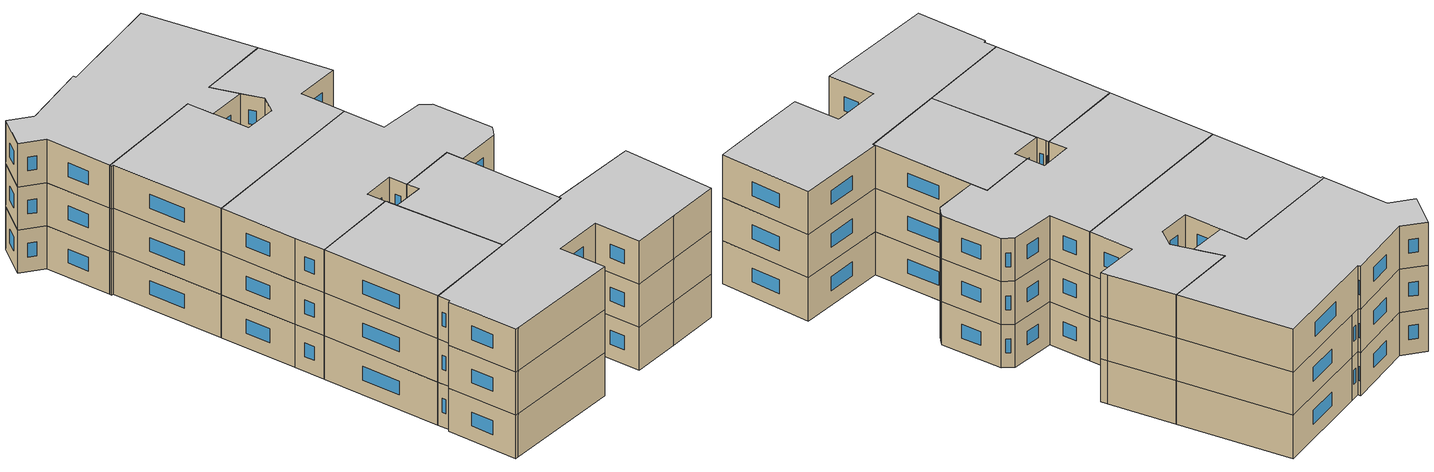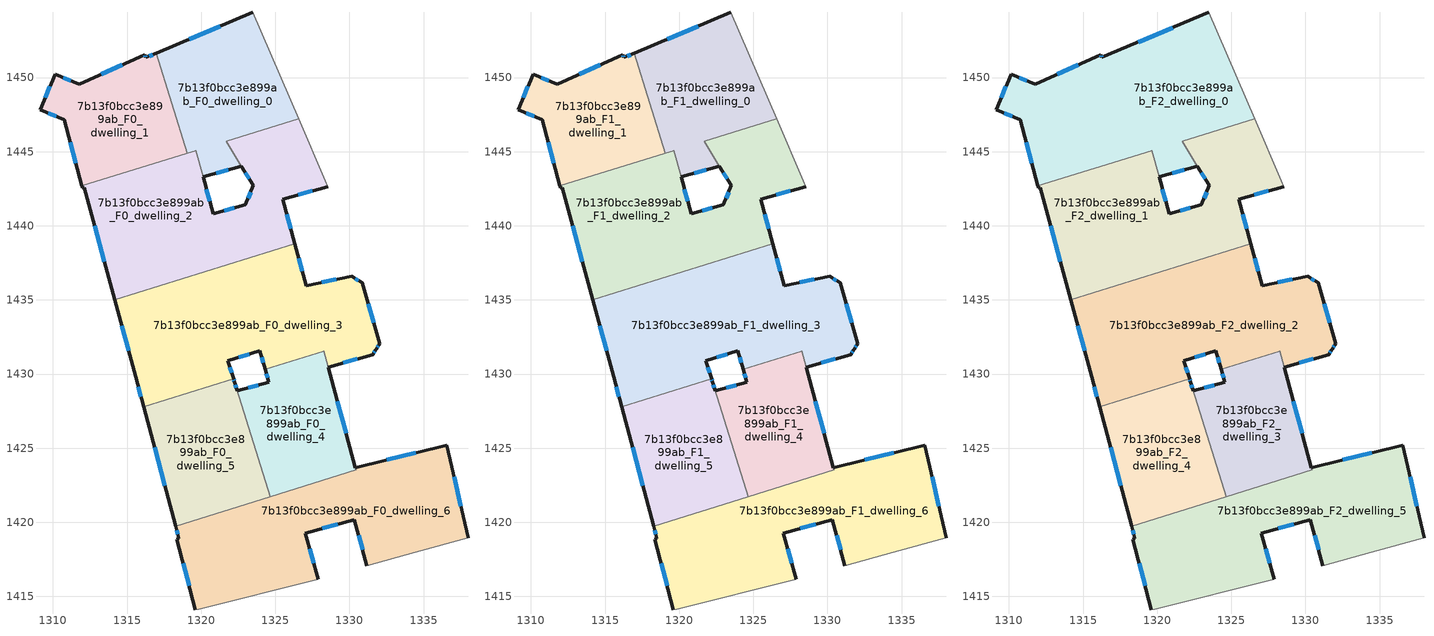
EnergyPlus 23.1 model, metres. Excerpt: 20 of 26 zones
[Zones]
7b13f0bcc3e899ab_F0_dwelling_0
 floor ground (EU_floor_Construction): 1323.49,1454.4 1326.57,1447.24 1321.69,1445.72 1322.71,1444.03 1320.13,1443.31 1319.64,1445.08 1319.06,1444.9 1316.97,1451.65 z0
 wall outside (EU_wall_Construction): 1323.49,1454.4 1316.97,1451.65 / 1320.13,1443.31 1322.71,1444.03 z0:3
 wall to 7b13f0bcc3e899ab_F0_dwelling_1 (EU_wall_Construction): 1316.97,1451.65 1319.06,1444.9 z0:3
 wall adiabatic (EU_wall_Construction): 1326.57,1447.24 1323.49,1454.4 z0:3
 wall to 7b13f0bcc3e899ab_F0_dwelling_2 (EU_wall_Construction): 1319.06,1444.9 1319.64,1445.08 1320.13,1443.31 / 1322.71,1444.03 1321.69,1445.72 1326.57,1447.24 z0:3
 window (EU_Window_Construction): 1321.27,1453.46 1319.19,1452.58 / 1321.01,1443.56 1321.83,1443.79 z1.02:1.98
7b13f0bcc3e899ab_F0_dwelling_1
 floor ground (EU_floor_Construction): 1316.97,1451.65 1319.06,1444.9 1311.94,1442.69 1310.77,1447.15 1309.13,1447.83 1310.15,1450.22 1311.77,1449.54 1316.19,1451.53 1316.27,1451.36 z0
 wall outside (EU_wall_Construction): 1316.97,1451.65 1316.27,1451.36 1316.19,1451.53 1311.77,1449.54 1310.15,1450.22 1309.13,1447.83 1310.77,1447.15 1311.94,1442.69 z0:3
 wall to 7b13f0bcc3e899ab_F0_dwelling_2 (EU_wall_Construction): 1311.94,1442.69 1319.06,1444.9 z0:3
 window (EU_Window_Construction): 1309.8,1449.41 1309.48,1448.64 / 1311.22,1449.77 1310.7,1449.99 / 1314.69,1450.85 1313.27,1450.22 / 1316.24,1451.42 1316.22,1451.47 / 1316.73,1451.55 1316.51,1451.45 / 1311.17,1445.63 1311.55,1444.21 / 1309.69,1447.6 1310.21,1447.38 z1.02:1.98
7b13f0bcc3e899ab_F0_dwelling_2
 floor ground (EU_floor_Construction): 1326.57,1447.24 1328.38,1443.02 1328.55,1442.63 1325.49,1441.81 1326.32,1438.78 1314.17,1435 1312.11,1442.58 1311.98,1442.55 1311.94,1442.69 1319.64,1445.08 1320.81,1440.83 1322.99,1441.42 1323.51,1442.72 1321.69,1445.72 z0
 wall outside (EU_wall_Construction): 1311.94,1442.69 1311.98,1442.55 1312.11,1442.58 1314.17,1435 / 1326.32,1438.78 1325.49,1441.81 1328.55,1442.63 / 1322.72,1444.03 1323.51,1442.72 1322.99,1441.42 1320.81,1440.83 1320.13,1443.31 z0:3
 wall adiabatic (EU_wall_Construction): 1328.55,1442.63 1328.38,1443.02 1326.57,1447.24 z0:3
 wall to 7b13f0bcc3e899ab_F0_dwelling_3 (EU_wall_Construction): 1314.17,1435 1326.32,1438.78 z0:3
 window (EU_Window_Construction): 1320.58,1441.67 1320.36,1442.46 / 1322.25,1441.22 1321.55,1441.03 / 1323.33,1442.28 1323.17,1441.87 / 1326.53,1442.09 1327.51,1442.35 / 1326.04,1439.81 1325.77,1440.78 / 1312.81,1440.01 1313.47,1437.58 / 1322.98,1443.58 1323.24,1443.17 z1.02:1.98
7b13f0bcc3e899ab_F0_dwelling_3
 floor ground (EU_floor_Construction): 1330.85,1436.15 1332.04,1432.05 1331.79,1431.67 1331.78,1431.64 1331.56,1431.31 1328.57,1430.46 1328.27,1431.56 1324.32,1430.33 1323.96,1431.56 1321.8,1430.89 1322.19,1429.67 1316.13,1427.78 1315.58,1429.83 1314.17,1435 1326.32,1438.78 1327.08,1435.96 1330.14,1436.6 z0
 wall outside (EU_wall_Construction): 1322.19,1429.67 1321.8,1430.89 1323.96,1431.56 1324.32,1430.33 / 1314.17,1435 1315.58,1429.83 1316.13,1427.78 / 1328.57,1430.46 1331.56,1431.31 1331.78,1431.64 1331.79,1431.67 1332.04,1432.05 1330.85,1436.15 1330.14,1436.6 1327.08,1435.96 1326.32,1438.78 z0:3
 wall to 7b13f0bcc3e899ab_F0_dwelling_4 (EU_wall_Construction): 1324.32,1430.33 1328.27,1431.56 1328.57,1430.46 z0:3
 wall to 7b13f0bcc3e899ab_F0_dwelling_5 (EU_wall_Construction): 1316.13,1427.78 1322.19,1429.67 z0:3
 window (EU_Window_Construction): 1324.08,1431.14 1324.2,1430.75 / 1322.54,1431.12 1323.23,1431.33 / 1322.06,1430.09 1321.94,1430.48 / 1315.77,1429.13 1315.94,1428.48 / 1314.65,1433.24 1315.1,1431.59 / 1326.82,1436.92 1326.58,1437.82 / 1329.1,1436.38 1328.13,1436.18 / 1330.61,1436.3 1330.38,1436.45 / 1331.64,1433.45 1331.26,1434.76 / 1331.88,1431.8 1331.96,1431.92 / 1331.64,1431.43 1331.71,1431.53 / 1329.59,1430.75 1330.54,1431.02 z1.02:1.98
7b13f0bcc3e899ab_F0_dwelling_4
 floor ground (EU_floor_Construction): 1328.27,1431.56 1330.41,1423.7 1330.44,1423.54 1324.66,1421.74 1322.25,1429.51 1322.45,1428.88 1324.57,1429.46 1324.32,1430.33 z0
 wall outside (EU_wall_Construction): 1324.32,1430.33 1324.57,1429.46 1322.45,1428.88 1322.25,1429.51 / 1330.41,1423.7 1328.57,1430.46 z0:3
 wall to 7b13f0bcc3e899ab_F0_dwelling_6 (EU_wall_Construction): 1324.66,1421.74 1330.44,1423.54 1330.4,1423.69 z0:3
 wall to 7b13f0bcc3e899ab_F0_dwelling_5 (EU_wall_Construction): 1322.25,1429.51 1324.66,1421.74 z0:3
 window (EU_Window_Construction): 1322.38,1429.09 1322.32,1429.29 / 1323.85,1429.26 1323.17,1429.08 / 1324.4,1430.03 1324.48,1429.76 / 1329.78,1426 1329.19,1428.16 z1.02:1.98
7b13f0bcc3e899ab_F0_dwelling_5
 floor ground (EU_floor_Construction): 1322.25,1429.51 1324.66,1421.74 1318.28,1419.75 1316.13,1427.78 1322.19,1429.67 z0
 wall outside (EU_wall_Construction): 1322.25,1429.51 1322.19,1429.67 / 1316.13,1427.78 1318.28,1419.75 z0:3
 wall to 7b13f0bcc3e899ab_F0_dwelling_6 (EU_wall_Construction): 1318.28,1419.75 1324.66,1421.74 z0:3
 window (EU_Window_Construction): 1322.23,1429.56 1322.21,1429.61 / 1316.86,1425.05 1317.55,1422.48 z1.02:1.98
7b13f0bcc3e899ab_F0_dwelling_6
 floor ground (EU_floor_Construction): 1336.57,1425.2 1338,1418.96 1334.45,1417.98 1331.17,1417.08 1330.33,1420.18 1327.04,1419.28 1327.89,1416.17 1319.85,1414.15 1319.62,1414.12 1318.37,1418.84 1318.5,1418.92 1318.28,1419.75 1330.44,1423.54 1330.41,1423.7 z0
 wall outside (EU_wall_Construction): 1327.89,1416.17 1327.04,1419.28 1330.33,1420.18 1331.17,1417.08 / 1318.28,1419.75 1318.5,1418.92 1318.37,1418.84 1319.62,1414.12 / 1338,1418.96 1336.57,1425.2 1330.41,1423.7 z0:3
 wall adiabatic (EU_wall_Construction): 1319.62,1414.12 1319.85,1414.15 1327.89,1416.17 / 1331.17,1417.08 1334.45,1417.98 1338,1418.96 z0:3
 window (EU_Window_Construction): 1327.6,1417.23 1327.33,1418.22 / 1318.79,1417.24 1319.19,1415.72 / 1318.36,1419.47 1318.43,1419.2 / 1334.47,1424.69 1332.5,1424.21 / 1337.51,1421.08 1337.06,1423.08 / 1330.62,1419.13 1330.89,1418.14 / 1328.16,1419.59 1329.21,1419.88 z1.02:1.98
7b13f0bcc3e899ab_F1_dwelling_0
 floor to 7b13f0bcc3e899ab_F0_dwelling_0 (EU_floor_Construction): 1323.49,1454.4 1326.57,1447.24 1321.69,1445.72 1322.71,1444.03 1320.13,1443.31 1319.64,1445.08 1319.06,1444.9 1316.97,1451.65 z3
 wall outside (EU_wall_Construction): 1323.49,1454.4 1316.97,1451.65 / 1320.13,1443.31 1322.71,1444.03 z3:6
 wall to 7b13f0bcc3e899ab_F1_dwelling_1 (EU_wall_Construction): 1316.97,1451.65 1319.06,1444.9 z3:6
 wall adiabatic (EU_wall_Construction): 1326.57,1447.24 1323.49,1454.4 z3:6
 wall to 7b13f0bcc3e899ab_F1_dwelling_2 (EU_wall_Construction): 1319.06,1444.9 1319.64,1445.08 1320.13,1443.31 / 1322.71,1444.03 1321.69,1445.72 1326.57,1447.24 z3:6
 window (EU_Window_Construction): 1321.27,1453.46 1319.19,1452.58 / 1321.01,1443.56 1321.83,1443.79 z4.02:4.98
7b13f0bcc3e899ab_F1_dwelling_1
 floor to 7b13f0bcc3e899ab_F0_dwelling_1 (EU_floor_Construction): 1316.97,1451.65 1319.06,1444.9 1311.94,1442.69 1310.77,1447.15 1309.13,1447.83 1310.15,1450.22 1311.77,1449.54 1316.19,1451.53 1316.27,1451.36 z3
 wall outside (EU_wall_Construction): 1316.97,1451.65 1316.27,1451.36 1316.19,1451.53 1311.77,1449.54 1310.15,1450.22 1309.13,1447.83 1310.77,1447.15 1311.94,1442.69 z3:6
 wall to 7b13f0bcc3e899ab_F1_dwelling_2 (EU_wall_Construction): 1311.94,1442.69 1319.06,1444.9 z3:6
 window (EU_Window_Construction): 1309.8,1449.41 1309.48,1448.64 / 1311.22,1449.77 1310.7,1449.99 / 1314.69,1450.85 1313.27,1450.22 / 1316.24,1451.42 1316.22,1451.47 / 1316.73,1451.55 1316.51,1451.45 / 1311.17,1445.63 1311.55,1444.21 / 1309.69,1447.6 1310.21,1447.38 z4.02:4.98
7b13f0bcc3e899ab_F1_dwelling_2
 floor to 7b13f0bcc3e899ab_F0_dwelling_2 (EU_floor_Construction): 1326.57,1447.24 1328.38,1443.02 1328.55,1442.63 1325.49,1441.81 1326.32,1438.78 1314.17,1435 1312.11,1442.58 1311.98,1442.55 1311.94,1442.69 1319.64,1445.08 1320.13,1443.31 1320.81,1440.83 1322.99,1441.42 1323.51,1442.72 1321.69,1445.72 z3
 wall outside (EU_wall_Construction): 1311.94,1442.69 1311.98,1442.55 1312.11,1442.58 1314.17,1435 / 1326.32,1438.78 1325.49,1441.81 1328.55,1442.63 / 1322.72,1444.03 1323.51,1442.72 1322.99,1441.42 1320.81,1440.83 1320.13,1443.31 z3:6
 wall adiabatic (EU_wall_Construction): 1328.55,1442.63 1328.38,1443.02 1326.57,1447.24 z3:6
 wall to 7b13f0bcc3e899ab_F1_dwelling_3 (EU_wall_Construction): 1314.17,1435 1326.32,1438.78 z3:6
 window (EU_Window_Construction): 1320.58,1441.67 1320.36,1442.46 / 1322.25,1441.22 1321.55,1441.03 / 1323.33,1442.28 1323.17,1441.87 / 1326.53,1442.09 1327.51,1442.35 / 1326.04,1439.81 1325.77,1440.78 / 1312.81,1440.01 1313.47,1437.58 / 1322.98,1443.58 1323.24,1443.17 z4.02:4.98
7b13f0bcc3e899ab_F1_dwelling_3
 floor to 7b13f0bcc3e899ab_F0_dwelling_3 (EU_floor_Construction): 1330.85,1436.15 1332.04,1432.05 1331.79,1431.67 1331.78,1431.64 1331.56,1431.31 1328.57,1430.46 1328.27,1431.56 1324.32,1430.33 1323.96,1431.56 1321.8,1430.89 1322.19,1429.67 1316.13,1427.78 1315.58,1429.83 1314.17,1435 1326.32,1438.78 1327.08,1435.96 1330.14,1436.6 z3
 wall outside (EU_wall_Construction): 1322.19,1429.67 1321.8,1430.89 1323.96,1431.56 1324.32,1430.33 / 1314.17,1435 1315.58,1429.83 1316.13,1427.78 / 1328.57,1430.46 1331.56,1431.31 1331.78,1431.64 1331.79,1431.67 1332.04,1432.05 1330.85,1436.15 1330.14,1436.6 1327.08,1435.96 1326.32,1438.78 z3:6
 wall to 7b13f0bcc3e899ab_F1_dwelling_4 (EU_wall_Construction): 1324.32,1430.33 1328.27,1431.56 1328.57,1430.46 z3:6
 wall to 7b13f0bcc3e899ab_F1_dwelling_5 (EU_wall_Construction): 1316.13,1427.78 1322.19,1429.67 z3:6
 window (EU_Window_Construction): 1324.08,1431.14 1324.2,1430.75 / 1322.54,1431.12 1323.23,1431.33 / 1322.06,1430.09 1321.94,1430.48 / 1315.77,1429.13 1315.94,1428.48 / 1314.65,1433.24 1315.1,1431.59 / 1326.82,1436.92 1326.58,1437.82 / 1329.1,1436.38 1328.13,1436.18 / 1330.61,1436.3 1330.38,1436.45 / 1331.64,1433.45 1331.26,1434.76 / 1331.88,1431.8 1331.96,1431.92 / 1331.64,1431.43 1331.71,1431.53 / 1329.59,1430.75 1330.54,1431.02 z4.02:4.98
7b13f0bcc3e899ab_F1_dwelling_4
 floor to 7b13f0bcc3e899ab_F0_dwelling_4 (EU_floor_Construction): 1328.27,1431.56 1330.41,1423.7 1330.44,1423.54 1324.66,1421.74 1322.25,1429.51 1322.45,1428.88 1324.57,1429.46 1324.32,1430.33 z3
 wall outside (EU_wall_Construction): 1324.32,1430.33 1324.57,1429.46 1322.45,1428.88 1322.25,1429.51 / 1330.41,1423.7 1328.57,1430.46 z3:6
 wall to 7b13f0bcc3e899ab_F1_dwelling_6 (EU_wall_Construction): 1324.66,1421.74 1330.44,1423.54 1330.4,1423.69 z3:6
 wall to 7b13f0bcc3e899ab_F1_dwelling_5 (EU_wall_Construction): 1322.25,1429.51 1324.66,1421.74 z3:6
 window (EU_Window_Construction): 1322.38,1429.09 1322.32,1429.29 / 1323.85,1429.26 1323.17,1429.08 / 1324.4,1430.03 1324.48,1429.76 / 1329.78,1426 1329.19,1428.16 z4.02:4.98
7b13f0bcc3e899ab_F1_dwelling_5
 floor to 7b13f0bcc3e899ab_F0_dwelling_5 (EU_floor_Construction): 1322.25,1429.51 1324.66,1421.74 1318.28,1419.75 1316.13,1427.78 1322.19,1429.67 z3
 wall outside (EU_wall_Construction): 1322.25,1429.51 1322.19,1429.67 / 1316.13,1427.78 1318.28,1419.75 z3:6
 wall to 7b13f0bcc3e899ab_F1_dwelling_6 (EU_wall_Construction): 1318.28,1419.75 1324.66,1421.74 z3:6
 window (EU_Window_Construction): 1322.23,1429.56 1322.21,1429.61 / 1316.86,1425.05 1317.55,1422.48 z4.02:4.98
7b13f0bcc3e899ab_F1_dwelling_6
 floor to 7b13f0bcc3e899ab_F0_dwelling_6 (EU_floor_Construction): 1336.57,1425.2 1338,1418.96 1334.45,1417.98 1331.17,1417.08 1330.33,1420.18 1327.04,1419.28 1327.89,1416.17 1319.85,1414.15 1319.62,1414.12 1318.37,1418.84 1318.5,1418.92 1318.28,1419.75 1330.44,1423.54 1330.41,1423.7 z3
 wall outside (EU_wall_Construction): 1327.89,1416.17 1327.04,1419.28 1330.33,1420.18 1331.17,1417.08 / 1318.28,1419.75 1318.5,1418.92 1318.37,1418.84 1319.62,1414.12 / 1338,1418.96 1336.57,1425.2 1330.41,1423.7 z3:6
 wall adiabatic (EU_wall_Construction): 1319.62,1414.12 1319.85,1414.15 1327.89,1416.17 / 1331.17,1417.08 1334.45,1417.98 1338,1418.96 z3:6
 window (EU_Window_Construction): 1327.6,1417.23 1327.33,1418.22 / 1318.79,1417.24 1319.19,1415.72 / 1318.36,1419.47 1318.43,1419.2 / 1334.47,1424.69 1332.5,1424.21 / 1337.51,1421.08 1337.06,1423.08 / 1330.62,1419.13 1330.89,1418.14 / 1328.16,1419.59 1329.21,1419.88 z4.02:4.98
7b13f0bcc3e899ab_F2_dwelling_0
 floor to 7b13f0bcc3e899ab_F1_dwelling_0 (EU_floor_Construction): 1323.49,1454.4 1326.57,1447.24 1321.69,1445.72 1322.71,1444.03 1320.13,1443.31 1319.64,1445.08 1319.06,1444.9 1316.97,1451.65 z6
 floor to 7b13f0bcc3e899ab_F1_dwelling_1 (EU_floor_Construction): 1316.97,1451.65 1319.06,1444.9 1311.94,1442.69 1310.77,1447.15 1309.13,1447.83 1310.15,1450.22 1311.77,1449.54 1316.19,1451.53 1316.27,1451.36 z6
 wall outside (EU_wall_Construction): 1323.49,1454.4 1316.27,1451.36 1316.19,1451.53 1311.77,1449.54 1310.15,1450.22 1309.13,1447.83 1310.77,1447.15 1311.94,1442.69 / 1320.13,1443.31 1322.71,1444.03 z6:9
 wall adiabatic (EU_wall_Construction): 1326.57,1447.24 1323.49,1454.4 z6:9
 wall to 7b13f0bcc3e899ab_F2_dwelling_1 (EU_wall_Construction): 1311.94,1442.69 1319.64,1445.08 1320.13,1443.31 / 1322.71,1444.03 1321.69,1445.72 1326.57,1447.24 z6:9
 window (EU_Window_Construction): 1311.17,1445.63 1311.55,1444.21 / 1309.69,1447.6 1310.21,1447.38 / 1309.8,1449.41 1309.48,1448.64 / 1311.22,1449.77 1310.7,1449.99 / 1314.69,1450.85 1313.27,1450.22 / 1316.24,1451.42 1316.22,1451.47 / 1321.04,1453.36 1318.73,1452.39 / 1321.01,1443.56 1321.83,1443.79 z7.02:7.98
 ceiling to 7b13f0bcc3e899ab_F3_dwelling_0 (EU_floor_Construction): 1322.71,1444.03 1321.69,1445.72 1326.57,1447.24 1323.49,1454.4 1316.27,1451.36 1316.19,1451.53 1311.77,1449.54 1310.15,1450.22 1309.13,1447.83 1310.77,1447.15 1311.94,1442.69 1319.64,1445.08 1320.13,1443.31 z9
7b13f0bcc3e899ab_F2_dwelling_1
 floor to 7b13f0bcc3e899ab_F1_dwelling_2 (EU_floor_Construction): 1326.57,1447.24 1328.38,1443.02 1328.55,1442.63 1325.49,1441.81 1326.32,1438.78 1314.17,1435 1312.11,1442.58 1311.98,1442.55 1311.94,1442.69 1319.64,1445.08 1320.81,1440.83 1322.99,1441.42 1323.51,1442.72 1321.69,1445.72 z6
 wall outside (EU_wall_Construction): 1311.94,1442.69 1311.98,1442.55 1312.11,1442.58 1314.17,1435 / 1326.32,1438.78 1325.49,1441.81 1328.55,1442.63 / 1322.72,1444.03 1323.51,1442.72 1322.99,1441.42 1320.81,1440.83 1320.13,1443.31 z6:9
 wall adiabatic (EU_wall_Construction): 1328.55,1442.63 1328.38,1443.02 1326.57,1447.24 z6:9
 wall to 7b13f0bcc3e899ab_F2_dwelling_2 (EU_wall_Construction): 1314.17,1435 1326.32,1438.78 z6:9
 window (EU_Window_Construction): 1320.58,1441.67 1320.36,1442.46 / 1322.25,1441.22 1321.55,1441.03 / 1323.33,1442.28 1323.17,1441.87 / 1326.53,1442.09 1327.51,1442.35 / 1326.04,1439.81 1325.77,1440.78 / 1312.81,1440.01 1313.47,1437.58 / 1322.98,1443.58 1323.24,1443.17 z7.02:7.98
 ceiling to 7b13f0bcc3e899ab_F3_dwelling_1 (EU_floor_Construction): 1326.32,1438.78 1325.49,1441.81 1328.55,1442.63 1328.38,1443.02 1326.57,1447.24 1321.69,1445.72 1323.51,1442.72 1322.99,1441.42 1320.81,1440.83 1320.13,1443.31 1319.64,1445.08 1311.94,1442.69 1311.98,1442.55 1312.11,1442.58 1314.17,1435 z9
7b13f0bcc3e899ab_F2_dwelling_2
 floor to 7b13f0bcc3e899ab_F1_dwelling_3 (EU_floor_Construction): 1330.85,1436.15 1332.04,1432.05 1331.79,1431.67 1331.78,1431.64 1331.56,1431.31 1328.57,1430.46 1328.27,1431.56 1324.32,1430.33 1323.96,1431.56 1321.8,1430.89 1322.19,1429.67 1316.13,1427.78 1315.58,1429.83 1314.17,1435 1326.32,1438.78 1327.08,1435.96 1330.14,1436.6 z6
 wall outside (EU_wall_Construction): 1322.19,1429.67 1321.8,1430.89 1323.96,1431.56 1324.32,1430.33 / 1314.17,1435 1315.58,1429.83 1316.13,1427.78 / 1328.57,1430.46 1331.56,1431.31 1331.78,1431.64 1331.79,1431.67 1332.04,1432.05 1330.85,1436.15 1330.14,1436.6 1327.08,1435.96 1326.32,1438.78 z6:9
 wall to 7b13f0bcc3e899ab_F2_dwelling_3 (EU_wall_Construction): 1324.32,1430.33 1328.27,1431.56 1328.57,1430.46 z6:9
 wall to 7b13f0bcc3e899ab_F2_dwelling_4 (EU_wall_Construction): 1316.13,1427.78 1322.19,1429.67 z6:9
 window (EU_Window_Construction): 1324.08,1431.14 1324.2,1430.75 / 1322.54,1431.12 1323.23,1431.33 / 1322.06,1430.09 1321.94,1430.48 / 1315.77,1429.13 1315.94,1428.48 / 1314.65,1433.24 1315.1,1431.59 / 1326.82,1436.92 1326.58,1437.82 / 1329.1,1436.38 1328.13,1436.18 / 1330.61,1436.3 1330.38,1436.45 / 1331.64,1433.45 1331.26,1434.76 / 1331.88,1431.8 1331.96,1431.92 / 1331.64,1431.43 1331.71,1431.53 / 1329.59,1430.75 1330.54,1431.02 z7.02:7.98
 ceiling to 7b13f0bcc3e899ab_F3_dwelling_2 (EU_floor_Construction): 1331.56,1431.31 1331.78,1431.64 1331.79,1431.67 1332.04,1432.05 1330.85,1436.15 1330.14,1436.6 1327.08,1435.96 1326.32,1438.78 1314.17,1435 1315.58,1429.83 1316.13,1427.78 1322.19,1429.67 1321.8,1430.89 1323.96,1431.56 1324.32,1430.33 1328.27,1431.56 1328.57,1430.46 z9
7b13f0bcc3e899ab_F2_dwelling_3
 floor to 7b13f0bcc3e899ab_F1_dwelling_4 (EU_floor_Construction): 1328.27,1431.56 1330.4,1423.69 1330.44,1423.54 1324.66,1421.74 1322.25,1429.51 1322.45,1428.88 1324.57,1429.46 1324.32,1430.33 z6
 wall outside (EU_wall_Construction): 1324.32,1430.33 1324.57,1429.46 1322.45,1428.88 1322.25,1429.51 / 1330.41,1423.7 1328.57,1430.46 z6:9
 wall to 7b13f0bcc3e899ab_F2_dwelling_5 (EU_wall_Construction): 1324.66,1421.74 1330.44,1423.54 1330.4,1423.69 z6:9
 wall to 7b13f0bcc3e899ab_F2_dwelling_4 (EU_wall_Construction): 1322.25,1429.51 1324.66,1421.74 z6:9
 window (EU_Window_Construction): 1322.38,1429.09 1322.32,1429.29 / 1323.85,1429.26 1323.17,1429.08 / 1324.4,1430.03 1324.48,1429.76 / 1329.78,1426 1329.19,1428.16 z7.02:7.98
 ceiling to 7b13f0bcc3e899ab_F3_dwelling_3 (EU_floor_Construction): 1330.44,1423.54 1330.41,1423.7 1328.27,1431.56 1324.32,1430.33 1324.57,1429.46 1322.45,1428.88 1322.25,1429.51 1324.66,1421.74 z9
7b13f0bcc3e899ab_F2_dwelling_4
 floor to 7b13f0bcc3e899ab_F1_dwelling_5 (EU_floor_Construction): 1322.25,1429.51 1324.66,1421.74 1318.28,1419.75 1316.13,1427.78 1322.19,1429.67 z6
 wall outside (EU_wall_Construction): 1322.25,1429.51 1322.19,1429.67 / 1316.13,1427.78 1318.28,1419.75 z6:9
 wall to 7b13f0bcc3e899ab_F2_dwelling_5 (EU_wall_Construction): 1318.28,1419.75 1324.66,1421.74 z6:9
 window (EU_Window_Construction): 1322.23,1429.56 1322.21,1429.61 / 1316.86,1425.05 1317.55,1422.48 z7.02:7.98
 ceiling to 7b13f0bcc3e899ab_F3_dwelling_4 (EU_floor_Construction): 1324.66,1421.74 1322.25,1429.51 1322.19,1429.67 1316.13,1427.78 1318.28,1419.75 z9
7b13f0bcc3e899ab_F2_dwelling_5
 floor to 7b13f0bcc3e899ab_F1_dwelling_6 (EU_floor_Construction): 1336.57,1425.2 1338,1418.96 1334.45,1417.98 1331.17,1417.08 1330.33,1420.18 1327.04,1419.28 1327.89,1416.17 1319.85,1414.15 1319.62,1414.12 1318.37,1418.84 1318.5,1418.92 1318.28,1419.75 1330.44,1423.54 1330.41,1423.7 z6
 wall outside (EU_wall_Construction): 1327.89,1416.17 1327.04,1419.28 1330.33,1420.18 1331.17,1417.08 / 1318.28,1419.75 1318.5,1418.92 1318.37,1418.84 1319.62,1414.12 / 1338,1418.96 1336.57,1425.2 1330.41,1423.7 z6:9
 wall adiabatic (EU_wall_Construction): 1319.62,1414.12 1319.85,1414.15 1327.89,1416.17 / 1331.17,1417.08 1334.45,1417.98 1338,1418.96 z6:9
 window (EU_Window_Construction): 1327.6,1417.23 1327.33,1418.22 / 1318.79,1417.24 1319.19,1415.72 / 1318.36,1419.47 1318.43,1419.2 / 1334.47,1424.69 1332.5,1424.21 / 1337.51,1421.08 1337.06,1423.08 / 1330.62,1419.13 1330.89,1418.14 / 1328.16,1419.59 1329.21,1419.88 z7.02:7.98
 ceiling to 7b13f0bcc3e899ab_F3_dwelling_5 (EU_floor_Construction): 1338,1418.96 1336.57,1425.2 1330.41,1423.7 1330.44,1423.54 1318.28,1419.75 1318.5,1418.92 1318.37,1418.84 1319.62,1414.12 1319.85,1414.15 1327.89,1416.17 1327.04,1419.28 1330.33,1420.18 1331.17,1417.08 1334.45,1417.98 z9
[Building]
EU S2 Campaign: North Axis=0; Terrain=City; Solar Distribution=FullExterior
[Site:Location]
Vienna: Latitude=48; Longitude=16.5; Time Zone=1; Elevation=183
[SizingPeriod:WeatherFileDays]
AnnualSizingPeriod: Begin Month=1; Begin Day of Month=1; End Month=12; End Day of Month=31; Day of Week for Start Day=Monday; Use Weather File Daylight Saving Period=No; Use Weather File Rain and Snow Indicators=No
[MATERIAL]
EU_InternalMass_Material: Roughness=MediumRough; Thickness=0.1; Conductivity=1; Density=1800; Specific Heat=900; Thermal Absorptance=0.9; Solar Absorptance=0.7; Visible Absorptance=0.7
[MATERIAL:NOMASS] Roughness=MediumRough; Thermal Absorptance=0.9; Solar Absorptance=0.7; Visible Absorptance=0.7
Name | Thermal Resistance
EU_wall_NoMass | 0.942466
EU_floor_NoMass | 0.66527
[WINDOWMATERIAL:SIMPLEGLAZINGSYSTEM]
EU_Window_SimpleGlazing: UFactor=2.03367; Solar Heat Gain Coefficient=0.65; Visible Transmittance=0.65
[CONSTRUCTION]
EU_wall_Construction: EU_wall_NoMass
EU_floor_Construction: EU_floor_NoMass
EU_Window_Construction: EU_Window_SimpleGlazing
EU_InternalMass_Construction: EU_InternalMass_Material
[ZONE] Type=1; Multiplier=1; Ceiling Height=autocalculate; Floor Area=autocalculate; Part of Total Floor Area=Yes
Name | Volume
7b13f0bcc3e899ab_F0_dwelling_0; 7b13f0bcc3e899ab_F1_dwelling_0 | 179.621
7b13f0bcc3e899ab_F2_dwelling_0 | 338.561
7b13f0bcc3e899ab_F0_dwelling_1; 7b13f0bcc3e899ab_F1_dwelling_1 | 158.934
7b13f0bcc3e899ab_F2_dwelling_1; 7b13f0bcc3e899ab_F0_dwelling_2 | 311.417
7b13f0bcc3e899ab_F1_dwelling_2 | 311.443
7b13f0bcc3e899ab_F2_dwelling_2; 7b13f0bcc3e899ab_F0_dwelling_3; 7b13f0bcc3e899ab_F1_dwelling_3 | 337.794
7b13f0bcc3e899ab_F2_dwelling_3; 7b13f0bcc3e899ab_F0_dwelling_4; 7b13f0bcc3e899ab_F1_dwelling_4 | 148.874
7b13f0bcc3e899ab_F2_dwelling_4; 7b13f0bcc3e899ab_F0_dwelling_5; 7b13f0bcc3e899ab_F1_dwelling_5 | 162.492
7b13f0bcc3e899ab_F2_dwelling_5; 7b13f0bcc3e899ab_F0_dwelling_6 | 325.823
7b13f0bcc3e899ab_F1_dwelling_6 | 325.775
[INTERNALMASS] Construction=EU_InternalMass_Construction
Name | Zone or ZoneList | Surface Area
7b13f0bcc3e899ab_F0_dwelling_0_EU_InternalMass | 7b13f0bcc3e899ab_F0_dwelling_0 | 59.8739
7b13f0bcc3e899ab_F0_dwelling_1_EU_InternalMass | 7b13f0bcc3e899ab_F0_dwelling_1 | 52.9776
7b13f0bcc3e899ab_F0_dwelling_2_EU_InternalMass | 7b13f0bcc3e899ab_F0_dwelling_2 | 103.815
7b13f0bcc3e899ab_F0_dwelling_3_EU_InternalMass | 7b13f0bcc3e899ab_F0_dwelling_3 | 112.598
7b13f0bcc3e899ab_F0_dwelling_4_EU_InternalMass | 7b13f0bcc3e899ab_F0_dwelling_4 | 49.6536
7b13f0bcc3e899ab_F0_dwelling_5_EU_InternalMass | 7b13f0bcc3e899ab_F0_dwelling_5 | 54.1641
7b13f0bcc3e899ab_F0_dwelling_6_EU_InternalMass | 7b13f0bcc3e899ab_F0_dwelling_6 | 108.591
7b13f0bcc3e899ab_F1_dwelling_0_EU_InternalMass | 7b13f0bcc3e899ab_F1_dwelling_0 | 59.8739
7b13f0bcc3e899ab_F1_dwelling_1_EU_InternalMass | 7b13f0bcc3e899ab_F1_dwelling_1 | 52.9776
7b13f0bcc3e899ab_F1_dwelling_2_EU_InternalMass | 7b13f0bcc3e899ab_F1_dwelling_2 | 103.815
7b13f0bcc3e899ab_F1_dwelling_3_EU_InternalMass | 7b13f0bcc3e899ab_F1_dwelling_3 | 112.598
7b13f0bcc3e899ab_F1_dwelling_4_EU_InternalMass | 7b13f0bcc3e899ab_F1_dwelling_4 | 49.6536
7b13f0bcc3e899ab_F1_dwelling_5_EU_InternalMass | 7b13f0bcc3e899ab_F1_dwelling_5 | 54.1641
7b13f0bcc3e899ab_F1_dwelling_6_EU_InternalMass | 7b13f0bcc3e899ab_F1_dwelling_6 | 108.591
7b13f0bcc3e899ab_F2_dwelling_0_EU_InternalMass | 7b13f0bcc3e899ab_F2_dwelling_0 | 112.853
7b13f0bcc3e899ab_F2_dwelling_1_EU_InternalMass | 7b13f0bcc3e899ab_F2_dwelling_1 | 103.815
7b13f0bcc3e899ab_F2_dwelling_2_EU_InternalMass | 7b13f0bcc3e899ab_F2_dwelling_2 | 112.598
7b13f0bcc3e899ab_F2_dwelling_3_EU_InternalMass | 7b13f0bcc3e899ab_F2_dwelling_3 | 49.6536
7b13f0bcc3e899ab_F2_dwelling_4_EU_InternalMass | 7b13f0bcc3e899ab_F2_dwelling_4 | 54.1641
7b13f0bcc3e899ab_F2_dwelling_5_EU_InternalMass | 7b13f0bcc3e899ab_F2_dwelling_5 | 108.591
[OTHEREQUIPMENT] Fuel Type=Electricity; Design Level Calculation Method=Watts/Area; Power per Zone Floor Area=1; Fraction Latent=0; Fraction Radiant=0; Fraction Lost=0; Carbon Dioxide Generation Rate=0; EndUse Subcategory=EU_Step8_InternalGains
Name | Zone or ZoneList or Space or SpaceList | Schedule
EU_Step8_InternalGain_7b13f0bcc3e899ab_F0_dwelling_0_f000 | 7b13f0bcc3e899ab_F0_dwelling_0 | EU_Step8_GainSchedule_7b13f0bcc3e899ab_F0_dwelling_0_f000
EU_Step8_InternalGain_7b13f0bcc3e899ab_F0_dwelling_1_f000 | 7b13f0bcc3e899ab_F0_dwelling_1 | EU_Step8_GainSchedule_7b13f0bcc3e899ab_F0_dwelling_1_f000
EU_Step8_InternalGain_7b13f0bcc3e899ab_F0_dwelling_2_f000 | 7b13f0bcc3e899ab_F0_dwelling_2 | EU_Step8_GainSchedule_7b13f0bcc3e899ab_F0_dwelling_2_f000
EU_Step8_InternalGain_7b13f0bcc3e899ab_F0_dwelling_3_f000 | 7b13f0bcc3e899ab_F0_dwelling_3 | EU_Step8_GainSchedule_7b13f0bcc3e899ab_F0_dwelling_3_f000
EU_Step8_InternalGain_7b13f0bcc3e899ab_F0_dwelling_4_f000 | 7b13f0bcc3e899ab_F0_dwelling_4 | EU_Step8_GainSchedule_7b13f0bcc3e899ab_F0_dwelling_4_f000
EU_Step8_InternalGain_7b13f0bcc3e899ab_F0_dwelling_5_f000 | 7b13f0bcc3e899ab_F0_dwelling_5 | EU_Step8_GainSchedule_7b13f0bcc3e899ab_F0_dwelling_5_f000
EU_Step8_InternalGain_7b13f0bcc3e899ab_F0_dwelling_6_f000 | 7b13f0bcc3e899ab_F0_dwelling_6 | EU_Step8_GainSchedule_7b13f0bcc3e899ab_F0_dwelling_6_f000
EU_Step8_InternalGain_7b13f0bcc3e899ab_F1_dwelling_0_f000 | 7b13f0bcc3e899ab_F1_dwelling_0 | EU_Step8_GainSchedule_7b13f0bcc3e899ab_F1_dwelling_0_f000
EU_Step8_InternalGain_7b13f0bcc3e899ab_F1_dwelling_1_f000 | 7b13f0bcc3e899ab_F1_dwelling_1 | EU_Step8_GainSchedule_7b13f0bcc3e899ab_F1_dwelling_1_f000
EU_Step8_InternalGain_7b13f0bcc3e899ab_F1_dwelling_2_f000 | 7b13f0bcc3e899ab_F1_dwelling_2 | EU_Step8_GainSchedule_7b13f0bcc3e899ab_F1_dwelling_2_f000
EU_Step8_InternalGain_7b13f0bcc3e899ab_F1_dwelling_3_f000 | 7b13f0bcc3e899ab_F1_dwelling_3 | EU_Step8_GainSchedule_7b13f0bcc3e899ab_F1_dwelling_3_f000
EU_Step8_InternalGain_7b13f0bcc3e899ab_F1_dwelling_4_f000 | 7b13f0bcc3e899ab_F1_dwelling_4 | EU_Step8_GainSchedule_7b13f0bcc3e899ab_F1_dwelling_4_f000
EU_Step8_InternalGain_7b13f0bcc3e899ab_F1_dwelling_5_f000 | 7b13f0bcc3e899ab_F1_dwelling_5 | EU_Step8_GainSchedule_7b13f0bcc3e899ab_F1_dwelling_5_f000
EU_Step8_InternalGain_7b13f0bcc3e899ab_F1_dwelling_6_f000 | 7b13f0bcc3e899ab_F1_dwelling_6 | EU_Step8_GainSchedule_7b13f0bcc3e899ab_F1_dwelling_6_f000
EU_Step8_InternalGain_7b13f0bcc3e899ab_F2_dwelling_0_f000 | 7b13f0bcc3e899ab_F2_dwelling_0 | EU_Step8_GainSchedule_7b13f0bcc3e899ab_F2_dwelling_0_f000
EU_Step8_InternalGain_7b13f0bcc3e899ab_F2_dwelling_1_f000 | 7b13f0bcc3e899ab_F2_dwelling_1 | EU_Step8_GainSchedule_7b13f0bcc3e899ab_F2_dwelling_1_f000
EU_Step8_InternalGain_7b13f0bcc3e899ab_F2_dwelling_2_f000 | 7b13f0bcc3e899ab_F2_dwelling_2 | EU_Step8_GainSchedule_7b13f0bcc3e899ab_F2_dwelling_2_f000
EU_Step8_InternalGain_7b13f0bcc3e899ab_F2_dwelling_3_f000 | 7b13f0bcc3e899ab_F2_dwelling_3 | EU_Step8_GainSchedule_7b13f0bcc3e899ab_F2_dwelling_3_f000
EU_Step8_InternalGain_7b13f0bcc3e899ab_F2_dwelling_4_f000 | 7b13f0bcc3e899ab_F2_dwelling_4 | EU_Step8_GainSchedule_7b13f0bcc3e899ab_F2_dwelling_4_f000
EU_Step8_InternalGain_7b13f0bcc3e899ab_F2_dwelling_5_f000 | 7b13f0bcc3e899ab_F2_dwelling_5 | EU_Step8_GainSchedule_7b13f0bcc3e899ab_F2_dwelling_5_f000
[ZONEVENTILATION:DESIGNFLOWRATE] Schedule=EU_AlwaysOn; Design Flow Rate Calculation Method=AirChanges/Hour; Air Changes per Hour=0.530523; Ventilation Type=Natural; Fan Pressure Rise=0; Fan Total Efficiency=1; Constant Term Coefficient=1; Temperature Term Coefficient=0; Velocity Term Coefficient=0; Velocity Squared Term Coefficient=0; Minimum Indoor Temperature=-100; Maximum Indoor Temperature=100; Delta Temperature=-100; Minimum Outdoor Temperature=-100; Maximum Outdoor Temperature=100; Maximum Wind Speed=40
Name | Zone or ZoneList or Space or SpaceList
EU_ConstantAir_7b13f0bcc3e899ab_F0_dwelling_0 | 7b13f0bcc3e899ab_F0_dwelling_0
EU_ConstantAir_7b13f0bcc3e899ab_F0_dwelling_1 | 7b13f0bcc3e899ab_F0_dwelling_1
EU_ConstantAir_7b13f0bcc3e899ab_F0_dwelling_2 | 7b13f0bcc3e899ab_F0_dwelling_2
EU_ConstantAir_7b13f0bcc3e899ab_F0_dwelling_3 | 7b13f0bcc3e899ab_F0_dwelling_3
EU_ConstantAir_7b13f0bcc3e899ab_F0_dwelling_4 | 7b13f0bcc3e899ab_F0_dwelling_4
EU_ConstantAir_7b13f0bcc3e899ab_F0_dwelling_5 | 7b13f0bcc3e899ab_F0_dwelling_5
EU_ConstantAir_7b13f0bcc3e899ab_F0_dwelling_6 | 7b13f0bcc3e899ab_F0_dwelling_6
EU_ConstantAir_7b13f0bcc3e899ab_F1_dwelling_0 | 7b13f0bcc3e899ab_F1_dwelling_0
EU_ConstantAir_7b13f0bcc3e899ab_F1_dwelling_1 | 7b13f0bcc3e899ab_F1_dwelling_1
EU_ConstantAir_7b13f0bcc3e899ab_F1_dwelling_2 | 7b13f0bcc3e899ab_F1_dwelling_2
EU_ConstantAir_7b13f0bcc3e899ab_F1_dwelling_3 | 7b13f0bcc3e899ab_F1_dwelling_3
EU_ConstantAir_7b13f0bcc3e899ab_F1_dwelling_4 | 7b13f0bcc3e899ab_F1_dwelling_4
EU_ConstantAir_7b13f0bcc3e899ab_F1_dwelling_5 | 7b13f0bcc3e899ab_F1_dwelling_5
EU_ConstantAir_7b13f0bcc3e899ab_F1_dwelling_6 | 7b13f0bcc3e899ab_F1_dwelling_6
EU_ConstantAir_7b13f0bcc3e899ab_F2_dwelling_0 | 7b13f0bcc3e899ab_F2_dwelling_0
EU_ConstantAir_7b13f0bcc3e899ab_F2_dwelling_1 | 7b13f0bcc3e899ab_F2_dwelling_1
EU_ConstantAir_7b13f0bcc3e899ab_F2_dwelling_2 | 7b13f0bcc3e899ab_F2_dwelling_2
EU_ConstantAir_7b13f0bcc3e899ab_F2_dwelling_3 | 7b13f0bcc3e899ab_F2_dwelling_3
EU_ConstantAir_7b13f0bcc3e899ab_F2_dwelling_4 | 7b13f0bcc3e899ab_F2_dwelling_4
EU_ConstantAir_7b13f0bcc3e899ab_F2_dwelling_5 | 7b13f0bcc3e899ab_F2_dwelling_5
[HVACTEMPLATE:THERMOSTAT] Constant Heating Setpoint=20; Constant Cooling Setpoint=50
EU_HeatOnly_7b13f0bcc3e899ab_F0_dwelling_0; EU_HeatOnly_7b13f0bcc3e899ab_F0_dwelling_1; EU_HeatOnly_7b13f0bcc3e899ab_F0_dwelling_2; EU_HeatOnly_7b13f0bcc3e899ab_F0_dwelling_3; EU_HeatOnly_7b13f0bcc3e899ab_F0_dwelling_4; EU_HeatOnly_7b13f0bcc3e899ab_F0_dwelling_5; EU_HeatOnly_7b13f0bcc3e899ab_F0_dwelling_6; EU_HeatOnly_7b13f0bcc3e899ab_F1_dwelling_0; EU_HeatOnly_7b13f0bcc3e899ab_F1_dwelling_1; EU_HeatOnly_7b13f0bcc3e899ab_F1_dwelling_2; EU_HeatOnly_7b13f0bcc3e899ab_F1_dwelling_3; EU_HeatOnly_7b13f0bcc3e899ab_F1_dwelling_4; EU_HeatOnly_7b13f0bcc3e899ab_F1_dwelling_5; EU_HeatOnly_7b13f0bcc3e899ab_F1_dwelling_6; EU_HeatOnly_7b13f0bcc3e899ab_F2_dwelling_0; EU_HeatOnly_7b13f0bcc3e899ab_F2_dwelling_1; EU_HeatOnly_7b13f0bcc3e899ab_F2_dwelling_2; EU_HeatOnly_7b13f0bcc3e899ab_F2_dwelling_3; EU_HeatOnly_7b13f0bcc3e899ab_F2_dwelling_4; EU_HeatOnly_7b13f0bcc3e899ab_F2_dwelling_5; EU_HeatOnly_7b13f0bcc3e899ab_F3_dwelling_0; EU_HeatOnly_7b13f0bcc3e899ab_F3_dwelling_1; EU_HeatOnly_7b13f0bcc3e899ab_F3_dwelling_2; EU_HeatOnly_7b13f0bcc3e899ab_F3_dwelling_3; EU_HeatOnly_7b13f0bcc3e899ab_F3_dwelling_4; EU_HeatOnly_7b13f0bcc3e899ab_F3_dwelling_5
[HVACTEMPLATE:ZONE:IDEALLOADSAIRSYSTEM] System Availability Schedule=EU_AlwaysOn; Maximum Heating Supply Air Temperature=50; Minimum Cooling Supply Air Temperature=13; Maximum Heating Supply Air Humidity Ratio=0.0156; Minimum Cooling Supply Air Humidity Ratio=0.0077; Heating Limit=NoLimit; Cooling Limit=NoLimit; Heating Availability Schedule=EU_AlwaysOn; Cooling Availability Schedule=EU_CoolingOff; Dehumidification Control Type=ConstantSensibleHeatRatio; Cooling Sensible Heat Ratio=0.7; Dehumidification Setpoint=60; Humidification Control Type=None; Humidification Setpoint=30; Outdoor Air Method=None; Outdoor Air Flow Rate per Person=0.00944; Outdoor Air Flow Rate per Zone Floor Area=0; Outdoor Air Flow Rate per Zone=0; Demand Controlled Ventilation Type=None; Outdoor Air Economizer Type=NoEconomizer; Heat Recovery Type=None; Sensible Heat Recovery Effectiveness=0.7; Latent Heat Recovery Effectiveness=0.65
Name | Template Thermostat
7b13f0bcc3e899ab_F0_dwelling_0 | EU_HeatOnly_7b13f0bcc3e899ab_F0_dwelling_0
7b13f0bcc3e899ab_F0_dwelling_1 | EU_HeatOnly_7b13f0bcc3e899ab_F0_dwelling_1
7b13f0bcc3e899ab_F0_dwelling_2 | EU_HeatOnly_7b13f0bcc3e899ab_F0_dwelling_2
7b13f0bcc3e899ab_F0_dwelling_3 | EU_HeatOnly_7b13f0bcc3e899ab_F0_dwelling_3
7b13f0bcc3e899ab_F0_dwelling_4 | EU_HeatOnly_7b13f0bcc3e899ab_F0_dwelling_4
7b13f0bcc3e899ab_F0_dwelling_5 | EU_HeatOnly_7b13f0bcc3e899ab_F0_dwelling_5
7b13f0bcc3e899ab_F0_dwelling_6 | EU_HeatOnly_7b13f0bcc3e899ab_F0_dwelling_6
7b13f0bcc3e899ab_F1_dwelling_0 | EU_HeatOnly_7b13f0bcc3e899ab_F1_dwelling_0
7b13f0bcc3e899ab_F1_dwelling_1 | EU_HeatOnly_7b13f0bcc3e899ab_F1_dwelling_1
7b13f0bcc3e899ab_F1_dwelling_2 | EU_HeatOnly_7b13f0bcc3e899ab_F1_dwelling_2
7b13f0bcc3e899ab_F1_dwelling_3 | EU_HeatOnly_7b13f0bcc3e899ab_F1_dwelling_3
7b13f0bcc3e899ab_F1_dwelling_4 | EU_HeatOnly_7b13f0bcc3e899ab_F1_dwelling_4
7b13f0bcc3e899ab_F1_dwelling_5 | EU_HeatOnly_7b13f0bcc3e899ab_F1_dwelling_5
7b13f0bcc3e899ab_F1_dwelling_6 | EU_HeatOnly_7b13f0bcc3e899ab_F1_dwelling_6
7b13f0bcc3e899ab_F2_dwelling_0 | EU_HeatOnly_7b13f0bcc3e899ab_F2_dwelling_0
7b13f0bcc3e899ab_F2_dwelling_1 | EU_HeatOnly_7b13f0bcc3e899ab_F2_dwelling_1
7b13f0bcc3e899ab_F2_dwelling_2 | EU_HeatOnly_7b13f0bcc3e899ab_F2_dwelling_2
7b13f0bcc3e899ab_F2_dwelling_3 | EU_HeatOnly_7b13f0bcc3e899ab_F2_dwelling_3
7b13f0bcc3e899ab_F2_dwelling_4 | EU_HeatOnly_7b13f0bcc3e899ab_F2_dwelling_4
7b13f0bcc3e899ab_F2_dwelling_5 | EU_HeatOnly_7b13f0bcc3e899ab_F2_dwelling_5
[SIZING:ZONE] Zone Cooling Design Supply Air Temperature Input Method=SupplyAirTemperature; Zone Cooling Design Supply Air Temperature=13; Zone Heating Design Supply Air Temperature Input Method=SupplyAirTemperature; Zone Heating Design Supply Air Temperature=50; Zone Cooling Design Supply Air Humidity Ratio=0.008; Zone Heating Design Supply Air Humidity Ratio=0.008; Cooling Design Air Flow Method=DesignDay; Cooling Design Air Flow Rate=0; Cooling Minimum Air Flow per Zone Floor Area=0.000762; Cooling Minimum Air Flow=0; Cooling Minimum Air Flow Fraction=0.2; Heating Design Air Flow Method=DesignDay; Heating Design Air Flow Rate=0; Heating Maximum Air Flow per Zone Floor Area=0.002032; Heating Maximum Air Flow=0.141576; Heating Maximum Air Flow Fraction=0.3; Account for Dedicated Outdoor Air System=No; Dedicated Outdoor Air System Control Strategy=NeutralSupplyAir; Dedicated Outdoor Air Low Setpoint Temperature for Design=autosize; Dedicated Outdoor Air High Setpoint Temperature for Design=autosize; Zone Load Sizing Method=Sensible Load Only No Latent Load; Zone Latent Cooling Design Supply Air Humidity Ratio Input Method=HumidityRatioDifference; Zone Cooling Design Supply Air Humidity Ratio Difference=0.005; Zone Latent Heating Design Supply Air Humidity Ratio Input Method=HumidityRatioDifference; Zone Humidification Design Supply Air Humidity Ratio Difference=0.005
7b13f0bcc3e899ab_F0_dwelling_0; 7b13f0bcc3e899ab_F0_dwelling_1; 7b13f0bcc3e899ab_F0_dwelling_2; 7b13f0bcc3e899ab_F0_dwelling_3; 7b13f0bcc3e899ab_F0_dwelling_4; 7b13f0bcc3e899ab_F0_dwelling_5; 7b13f0bcc3e899ab_F0_dwelling_6; 7b13f0bcc3e899ab_F1_dwelling_0; 7b13f0bcc3e899ab_F1_dwelling_1; 7b13f0bcc3e899ab_F1_dwelling_2; 7b13f0bcc3e899ab_F1_dwelling_3; 7b13f0bcc3e899ab_F1_dwelling_4; 7b13f0bcc3e899ab_F1_dwelling_5; 7b13f0bcc3e899ab_F1_dwelling_6; 7b13f0bcc3e899ab_F2_dwelling_0; 7b13f0bcc3e899ab_F2_dwelling_1; 7b13f0bcc3e899ab_F2_dwelling_2; 7b13f0bcc3e899ab_F2_dwelling_3; 7b13f0bcc3e899ab_F2_dwelling_4; 7b13f0bcc3e899ab_F2_dwelling_5
[SCHEDULE:CONSTANT]
Name | Hourly Value
EU_AlwaysOn | 1
EU_CoolingOff | 0
[SCHEDULE:FILE] Column Number=1; Rows to Skip at Top=0; Number of Hours of Data=8760; Column Separator=Comma; Interpolate to Timestep=No; Minutes per Item=60; Adjust Schedule for Daylight Savings=Yes
Name | File
EU_Step8_GainSchedule_7b13f0bcc3e899ab_F0_dwelling_0_f000 | ../../schedules/7b13f0bcc3e899ab/7b13f0bcc3e899ab_F0_dwelling_0_f000_gain.csv
EU_Step8_GainSchedule_7b13f0bcc3e899ab_F0_dwelling_1_f000 | ../../schedules/7b13f0bcc3e899ab/7b13f0bcc3e899ab_F0_dwelling_1_f000_gain.csv
EU_Step8_GainSchedule_7b13f0bcc3e899ab_F0_dwelling_2_f000 | ../../schedules/7b13f0bcc3e899ab/7b13f0bcc3e899ab_F0_dwelling_2_f000_gain.csv
EU_Step8_GainSchedule_7b13f0bcc3e899ab_F0_dwelling_3_f000 | ../../schedules/7b13f0bcc3e899ab/7b13f0bcc3e899ab_F0_dwelling_3_f000_gain.csv
EU_Step8_GainSchedule_7b13f0bcc3e899ab_F0_dwelling_4_f000 | ../../schedules/7b13f0bcc3e899ab/7b13f0bcc3e899ab_F0_dwelling_4_f000_gain.csv
EU_Step8_GainSchedule_7b13f0bcc3e899ab_F0_dwelling_5_f000 | ../../schedules/7b13f0bcc3e899ab/7b13f0bcc3e899ab_F0_dwelling_5_f000_gain.csv
EU_Step8_GainSchedule_7b13f0bcc3e899ab_F0_dwelling_6_f000 | ../../schedules/7b13f0bcc3e899ab/7b13f0bcc3e899ab_F0_dwelling_6_f000_gain.csv
EU_Step8_GainSchedule_7b13f0bcc3e899ab_F1_dwelling_0_f000 | ../../schedules/7b13f0bcc3e899ab/7b13f0bcc3e899ab_F1_dwelling_0_f000_gain.csv
EU_Step8_GainSchedule_7b13f0bcc3e899ab_F1_dwelling_1_f000 | ../../schedules/7b13f0bcc3e899ab/7b13f0bcc3e899ab_F1_dwelling_1_f000_gain.csv
EU_Step8_GainSchedule_7b13f0bcc3e899ab_F1_dwelling_2_f000 | ../../schedules/7b13f0bcc3e899ab/7b13f0bcc3e899ab_F1_dwelling_2_f000_gain.csv
EU_Step8_GainSchedule_7b13f0bcc3e899ab_F1_dwelling_3_f000 | ../../schedules/7b13f0bcc3e899ab/7b13f0bcc3e899ab_F1_dwelling_3_f000_gain.csv
EU_Step8_GainSchedule_7b13f0bcc3e899ab_F1_dwelling_4_f000 | ../../schedules/7b13f0bcc3e899ab/7b13f0bcc3e899ab_F1_dwelling_4_f000_gain.csv
EU_Step8_GainSchedule_7b13f0bcc3e899ab_F1_dwelling_5_f000 | ../../schedules/7b13f0bcc3e899ab/7b13f0bcc3e899ab_F1_dwelling_5_f000_gain.csv
EU_Step8_GainSchedule_7b13f0bcc3e899ab_F1_dwelling_6_f000 | ../../schedules/7b13f0bcc3e899ab/7b13f0bcc3e899ab_F1_dwelling_6_f000_gain.csv
EU_Step8_GainSchedule_7b13f0bcc3e899ab_F2_dwelling_0_f000 | ../../schedules/7b13f0bcc3e899ab/7b13f0bcc3e899ab_F2_dwelling_0_f000_gain.csv
EU_Step8_GainSchedule_7b13f0bcc3e899ab_F2_dwelling_1_f000 | ../../schedules/7b13f0bcc3e899ab/7b13f0bcc3e899ab_F2_dwelling_1_f000_gain.csv
EU_Step8_GainSchedule_7b13f0bcc3e899ab_F2_dwelling_2_f000 | ../../schedules/7b13f0bcc3e899ab/7b13f0bcc3e899ab_F2_dwelling_2_f000_gain.csv
EU_Step8_GainSchedule_7b13f0bcc3e899ab_F2_dwelling_3_f000 | ../../schedules/7b13f0bcc3e899ab/7b13f0bcc3e899ab_F2_dwelling_3_f000_gain.csv
EU_Step8_GainSchedule_7b13f0bcc3e899ab_F2_dwelling_4_f000 | ../../schedules/7b13f0bcc3e899ab/7b13f0bcc3e899ab_F2_dwelling_4_f000_gain.csv
EU_Step8_GainSchedule_7b13f0bcc3e899ab_F2_dwelling_5_f000 | ../../schedules/7b13f0bcc3e899ab/7b13f0bcc3e899ab_F2_dwelling_5_f000_gain.csv
